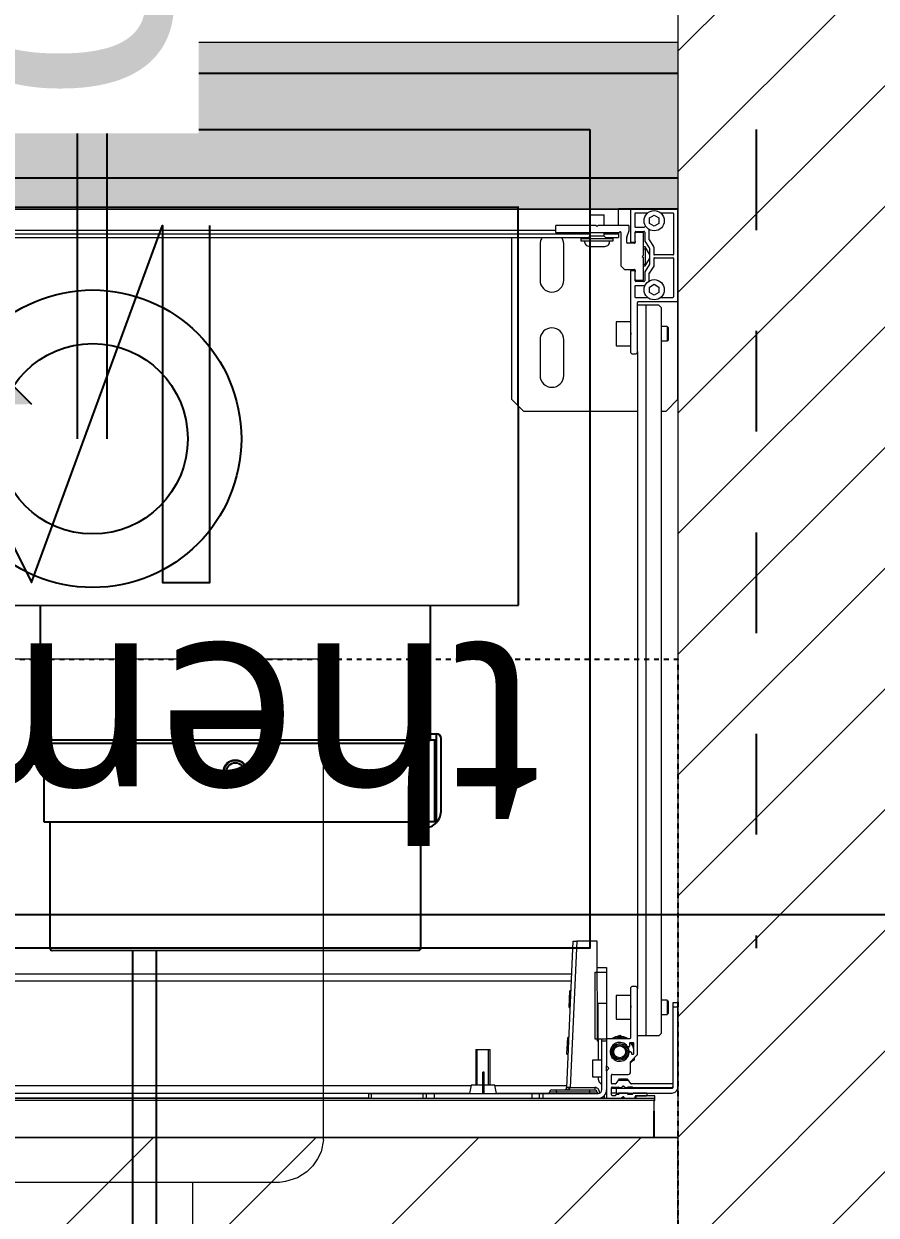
# Model space of a CAD drawing. Header units: centimetres. Extents: x 2191 to 12545, y -680 to 18662.
# Drawn here: x 8384.2 to 8420, y 8625.2 to 8675.3 of the extents above; entities that cross this region are included whole.
import ezdxf

# ---------------------------------------------------------------- set-up
doc = ezdxf.new("R2010")
doc.units = ezdxf.units.CM
for name, pattern in [('prlm_vmc', [0.282222, 0.141111, -0.141111]), ('Style de ligne -1', [0.41664, 0.20828, -0.20836]), ('VW-01', [0.41656, 0.20828, -0.20828])]:
    doc.linetypes.add(name, pattern=pattern)
for name, color, linetype, lineweight in [('B AmÈnagement intÈrieur_Hatch', 7, 'Continuous', 5), ('F REMPLISSAGE-vert clair_Hatch', 7, 'Continuous', 5), ('F REMPLISSAGE-vert foncÈ_Hatch', 7, 'Continuous', 5), ('prlm-ELEC-CFO', 1, 'Continuous', 25), ('prlm-GAZ', 2, 'Continuous', 25)]:
    doc.layers.add(name, color=color, linetype=linetype, lineweight=lineweight)
for name, color, linetype in [('B Aménagement intérieur', 252, 'Continuous'), ('B Faux plafonds', 252, 'Continuous'), ('B Faux plafonds_Hatch', 252, 'Continuous'), ('B GÈnÈral_Hatch', 252, 'Continuous'), ('B Général', 252, 'Continuous'), ('C ANNOTATIONS-prestations', 252, 'Continuous'), ('D SURFACES-shab', 252, 'Continuous'), ('F REMPLISSAGE-vert clair', 252, 'Continuous'), ('F REMPLISSAGE-vert foncé', 252, 'Continuous'), ('prlm-CHAUFF', 4, 'Continuous')]:
    doc.layers.add(name, color=color, linetype=linetype)
doc.styles.add('prlm-chauff', font='trebucbi.ttf', dxfattribs={"height": 18})
doc.styles.add('prlm-elec-cfo', font='comic.ttf', dxfattribs={"height": 12})

# ---------------------------------------------------------------- blocks, each defined once
blk = doc.blocks.new('Gaine 150_70')
at = {"layer": 'B Général', "color": 7, "linetype": 'Continuous', "lineweight": 5}
blk.add_line((18.5, 36.305), (-69, 36.305), dxfattribs=at)
at = {"layer": 'B Général', "color": 7, "linetype": 'Continuous', "lineweight": 5, "flags": 128}
for points in [[(-70, 36.305), (19.5, 36.305), (19.5, -2.715), (-70, -2.715)], [(-70, -2.7), (-70, 36.3), (19.5, 36.3), (19.5, -2.7)]]:
    blk.add_lwpolyline(points, close=True, dxfattribs=at)
at = {"layer": 'C ANNOTATIONS-prestations'}
blk.add_line((-69, 36.305), (-69, 35.205), dxfattribs=at)
at = {"layer": 'C ANNOTATIONS-prestations', "lineweight": 5}
for p, q in [((-69, 35.205), (-69, 34.755)), ((-69.03, 34.755), (-69.03, 34.555)), ((-69, 34.755), (-69.03, 34.755)), ((-69.03, 34.555), (-68.23, 34.555)), ((-69, 34.655), (-69, 34.755)), ((-69, 34.755), (18.5, 34.755)), ((18.5, 34.655), (-69, 34.655)), ((-68.23, 34.555), (-68.67, 34.555)), ((-68.23, 34.555), (-68.23, 34.655)), ((-68.2, 34.625), (-68.2, 34.585)), ((-67.771, 34.655), (-67.721, 34.606)), ((-67.736, 34.62), (-67.664, 34.62)), ((-67.679, 34.606), (-67.629, 34.655)), ((-67, 34.625), (-67, 34.655)), ((-67, 33.517), (-67, 34.625)), ((-66.9, 34.55), (-66.9, 34.655)), ((-64.317, 34.455), (-64.317, 34.655)), ((-64.182, 34.655), (-64.182, 34.455)), ((-63.85, 34.455), (-63.85, 34.655)), ((-59.75, 34.455), (-59.75, 34.655)), ((-59.418, 34.455), (-59.418, 34.655)), ((-59.283, 34.655), (-59.283, 34.455)), ((-57.1, 34.455), (-57.1, 34.655)), ((-57, 34.655), (-57, 34.455)), ((-23.583, 34.635), (-57, 34.635)), ((-70, 34.185), (-70, 30.835)), ((-69.8, 34.185), (-69.8, 30.835)), ((-69.8, 34.105), (-69.8, 34.085)), ((-69.77, 34.055), (-68.041, 34.055)), ((-67.4, 34.435), (-69.75, 34.435)), ((-67.4, 34.235), (-69.75, 34.235)), ((-68.105, 34.205), (-69.7, 34.205)), ((-68.7, 34.525), (-68.7, 34.465)), ((-68.67, 34.435), (-68.135, 34.435)), ((-68.077, 34.185), (-67.903, 34.185)), ((-67.904, 34.485), (-68.076, 34.485)), ((-68.016, 34.042), (-67.929, 33.918)), ((-67.94, 34.485), (-67.901, 34.446)), ((-67.901, 34.446), (-67.868, 34.446)), ((-67.9, 34.235), (-67.9, 34.185)), ((-67.783, 34.205), (-67.875, 34.205)), ((-67.857, 34.185), (-67.857, 34.235)), ((-67.845, 34.435), (-67.56, 34.435)), ((-67.762, 34.196), (-67.721, 34.156)), ((-67.679, 34.156), (-67.638, 34.196)), ((-67.53, 34.205), (-67.617, 34.205)), ((-67.543, 34.185), (-67.543, 34.235)), ((-67.537, 34.446), (-67.499, 34.446)), ((-67.23, 34.185), (-67.502, 34.185)), ((-67.4, 34.485), (-67.501, 34.485)), ((-67.5, 34.185), (-67.5, 34.235)), ((-67.499, 34.446), (-67.46, 34.485)), ((-67.471, 33.918), (-67.384, 34.042)), ((-67.4, 34.505), (-67.4, 34.485)), ((-67.4, 34.435), (-67.2, 34.435)), ((-67.4, 34.235), (-67.4, 34.435)), ((-67.2, 34.235), (-67.4, 34.235)), ((-67.23, 34.535), (-67.37, 34.535)), ((-67.359, 34.055), (-67.23, 34.055)), ((-67.2, 34.505), (-67.2, 34.215)), ((-66.8, 34.305), (-66.8, 32.255)), ((-64.317, 34.455), (-66.65, 34.455)), ((-66.6, 34.405), (-66.6, 34.455)), ((-66.6, 34.405), (-66.3, 34.405)), ((-66.3, 34.305), (-66.5, 34.305)), ((-66.5, 34.205), (-66.5, 34.305)), ((-65.471, 34.205), (-66.5, 34.205)), ((-66.3, 34.455), (-66.3, 34.405)), ((-66.3, 34.405), (-64.9, 34.405)), ((-66.3, 34.405), (-66.3, 34.305)), ((-64.9, 34.305), (-66.3, 34.305)), ((-65.75, 28.055), (-65.471, 34.205)), ((-65.321, 34.198), (-65.6, 28.055)), ((-65.471, 34.205), (-65.47, 34.21)), ((-65.321, 34.198), (-65.471, 34.205)), ((-65.324, 34.135), (-62.306, 34.135)), ((-65.32, 34.21), (-65.321, 34.198)), ((-64.9, 34.405), (-64.9, 34.455)), ((-64.9, 34.405), (-64.6, 34.405)), ((-64.9, 34.405), (-64.9, 34.305)), ((-64.7, 34.305), (-64.9, 34.305)), ((-64.6, 34.455), (-64.6, 34.405)), ((-62.366, 34.435), (-64.6, 34.435)), ((-64.182, 34.455), (-64.317, 34.455)), ((-63.85, 34.455), (-64.182, 34.455)), ((-59.75, 34.455), (-63.85, 34.455)), ((-62.37, 34.455), (-62.3, 34.105)), ((-62.3, 34.105), (-61.85, 34.105)), ((-62.1, 34.105), (-62.1, 32.605)), ((-62.039, 34.105), (-62.039, 32.605)), ((-61.85, 34.455), (-61.85, 33.696)), ((-61.8, 34.455), (-61.8, 33.696)), ((-61.8, 34.105), (-61.3, 34.105)), ((-61.561, 34.105), (-61.561, 32.605)), ((-61.5, 32.605), (-61.5, 34.105)), ((-61.3, 34.105), (-61.23, 34.455)), ((-61.294, 34.135), (-23.75, 34.135)), ((-23.65, 34.435), (-61.234, 34.435)), ((-59.418, 34.455), (-59.75, 34.455)), ((-59.283, 34.455), (-59.418, 34.455)), ((-57.1, 34.455), (-59.283, 34.455)), ((-57, 34.455), (-57.1, 34.455)), ((-68.01, 33.555), (-68.01, 33.127)), ((-67.23, 33.655), (-67.91, 33.655)), ((-67.904, 33.905), (-67.496, 33.905)), ((-67.9, 33.905), (-67.9, 33.875)), ((-67.9, 33.875), (-67.5, 33.875)), ((-67.9, 33.875), (-67.88, 33.855)), ((-67.88, 33.855), (-67.52, 33.855)), ((-67.857, 33.855), (-67.857, 33.905)), ((-67.543, 33.855), (-67.543, 33.905)), ((-67.52, 33.855), (-67.5, 33.875)), ((-67.5, 33.875), (-67.5, 33.905)), ((-67.2, 34.025), (-67.2, 33.685)), ((-66.4, 33.755), (-66.8, 33.755)), ((-66.65, 33.755), (-66.65, 33.852)), ((-66.4, 33.055), (-66.4, 33.755)), ((-61.85, 33.696), (-61.8, 33.696)), ((-61.85, 33.696), (-61.85, 33.56)), ((-61.85, 33.56), (-61.8, 33.56)), ((-61.8, 33.696), (-61.8, 33.56)), ((-68.019, 33.106), (-68.291, 32.834)), ((-68.156, 33.055), (-68.056, 33.113)), ((-68.156, 32.969), (-68.156, 33.055)), ((-67.079, 33.426), (-67.009, 33.496)), ((-67.009, 33.314), (-67.079, 33.384)), ((-67, 33.517), (-67, 33.293)), ((-67, 32.185), (-67, 33.293)), ((-66.8, 33.055), (-66.4, 33.055)), ((-66.65, 32.155), (-66.65, 33.055)), ((-68.3, 32.813), (-68.3, 30.055)), ((-68.15, 32.775), (-68.15, 32.355)), ((-68.07, 32.805), (-68.12, 32.805)), ((-68.04, 32.735), (-68.04, 32.775)), ((-67.979, 32.705), (-68.01, 32.705)), ((-67.2, 32.899), (-67.2, 32.511)), ((-65.334, 32.803), (-65.384, 32.805)), ((-65.334, 32.803), (-65.366, 32.101)), ((-61.5, 32.605), (-62.1, 32.605)), ((-68.104, 32.325), (-68.15, 32.351)), ((-68.12, 32.325), (-67.99, 32.325)), ((-68, 30.867), (-68, 32.125)), ((-67.97, 32.155), (-67.03, 32.155)), ((-67.96, 32.355), (-67.96, 32.465)), ((-67.93, 32.495), (-67.907, 32.495)), ((-67.55, 32.005), (-67.65, 32.063)), ((-67.45, 32.063), (-67.55, 32.005)), ((-67, 32.255), (-66.8, 32.255)), ((-67, 32.155), (-67, 32.185)), ((-67, 30.655), (-67, 32.155)), ((-66.8, 32.155), (-67, 32.155)), ((-66.8, 32.255), (-66.8, 32.155)), ((-66.65, 32.155), (-66.8, 32.155)), ((-66.65, 32.257), (-66.61, 32.255)), ((-66.5, 32.155), (-66.65, 32.155)), ((-66.65, 32.155), (-66.65, 30.655)), ((-66.61, 32.255), (-66.601, 28.055)), ((-66.5, 29.355), (-66.5, 32.155)), ((-65.416, 32.104), (-65.366, 32.101)), ((-69.2, 32.035), (-69.3, 31.935)), ((-69.3, 1.435), (-69.3, 31.935)), ((-69.2, 32.035), (-68.65, 32.035)), ((-68.65, 32.035), (-68.3, 32.035)), ((-68.65, 1.335), (-68.65, 32.035)), ((-69.55, 31.135), (-69.6, 31.085)), ((-69.6, 31.085), (-69.6, 30.585)), ((-69.55, 30.535), (-69.55, 31.135)), ((-69.3, 31.135), (-69.55, 31.135)), ((-67.4, 31.335), (-68, 31.335)), ((-67.4, 30.335), (-67.4, 31.335)), ((-70, 30.635), (-70, 30.835)), ((-70, 30.835), (-69.8, 30.835)), ((-69.8, 30.635), (-70, 30.635)), ((-69.8, 30.835), (-69.8, 30.635)), ((-69.6, 30.585), (-69.55, 30.535)), ((-69.55, 30.535), (-69.3, 30.535)), ((-68.029, 30.826), (-68.009, 30.846)), ((-68.009, 30.764), (-68.029, 30.784)), ((-68, 30.743), (-68, 30.867)), ((-68, 30.055), (-68, 30.743)), ((-67, 29.355), (-67, 30.655)), ((-66.65, 30.655), (-67, 30.655)), ((-65.423, 30.841), (-65.473, 30.843)), ((-65.423, 30.841), (-65.455, 30.139)), ((-68.3, 3.285), (-68.3, 30.055)), ((-68, 30.335), (-67.4, 30.335)), ((-65.505, 30.142), (-65.455, 30.139)), ((-68.2, 29.955), (-68.1, 29.955)), ((-65.524, 29.735), (-23.925, 29.735)), ((-67, 29.155), (-67, 29.355)), ((-66.5, 29.355), (-67, 29.355)), ((-66.603, 29.155), (-67, 29.155)), ((-65.537, 29.435), (-23.925, 29.435)), ((-66.601, 28.055), (-65.75, 28.055)), ((-65.6, 28.055), (-65.75, 28.055)), ((-69.5, 5.785), (-70, 5.285)), ((-69.3, 5.785), (-69.5, 5.785)), ((-63.5, 5.785), (-68.3, 5.785)), ((-63, 5.285), (-63.5, 5.785)), ((-70, 5.285), (-70, 1.155)), ((-63, -1.515), (-63, 5.285)), ((-65.2, 4.285), (-65.2, 2.785)), ((-64.2, 2.785), (-64.2, 4.285)), ((-68.3, 3.285), (-68.3, 1.215)), ((-68.1, 3.385), (-68.2, 3.385)), ((-68, 2.585), (-68, 3.285)), ((-67.4, 3.035), (-68, 3.035)), ((-67.4, 2.035), (-67.4, 3.035)), ((-69.55, 2.835), (-69.6, 2.785)), ((-69.6, 2.785), (-69.6, 2.285)), ((-69.55, 2.235), (-69.55, 2.835)), ((-69.3, 2.835), (-69.55, 2.835)), ((-68.029, 2.556), (-68, 2.585)), ((-68, 2.485), (-68.029, 2.514)), ((-68, 2.485), (-68, 2.585)), ((-69.6, 2.285), (-69.55, 2.235)), ((-69.55, 2.235), (-69.3, 2.235)), ((-68, -0.085), (-68, 2.485)), ((-68, 2.035), (-67.4, 2.035)), ((-70, 1.155), (-70, -2.685)), ((-68.33, 1.185), (-69.97, 1.185)), ((-69.283, 1.005), (-69.79, 1.005)), ((-69.3, 1.435), (-69.2, 1.335)), ((-69.2, 1.335), (-68.65, 1.335)), ((-68.21, 1.005), (-68.717, 1.005)), ((-68.65, 1.335), (-68.3, 1.335)), ((-69.82, 0.975), (-69.82, -0.625)), ((-69.2, 0.8), (-69, 0.916)), ((-69.2, 0.57), (-69.2, 0.8)), ((-69, 0.454), (-69.2, 0.57)), ((-69, 0.916), (-68.8, 0.8)), ((-68.8, 0.57), (-69, 0.454)), ((-68.8, 0.8), (-68.8, 0.57)), ((-68.53, 0.515), (-68.21, 0.515)), ((-68.18, 0.545), (-68.18, 0.975)), ((-68.78, -0.001), (-68.78, 0.321)), ((-68.6, -0.065), (-68.6, 0.305)), ((-68.57, 0.335), (-68.23, 0.335)), ((-68.55, 0.255), (-68.55, -0.665)), ((-68.23, 0.285), (-68.52, 0.285)), ((-68.2, 0.305), (-68.2, -0.085)), ((-65.2, 0.285), (-65.2, -1.215)), ((-64.2, -1.215), (-64.2, 0.285)), ((-68.98, -0.311), (-68.785, -0.018)), ((-68.98, -0.625), (-68.98, -0.311)), ((-68.627, -0.315), (-68.8, -0.615)), ((-68.8, -1.056), (-68.8, -0.374)), ((-68.795, -0.357), (-68.6, -0.065)), ((-68.55, -0.392), (-68.671, -0.392)), ((-68.627, -1.115), (-68.627, -0.315)), ((-68.55, -0.315), (-68.627, -0.315)), ((-68.2, -0.135), (-68.2, -0.085)), ((-68.17, -0.115), (-68.03, -0.115)), ((-67.75, -0.165), (-68.17, -0.165)), ((-67.6, -0.315), (-67.75, -0.165)), ((-67.6, -1.715), (-67.6, -0.315)), ((-69.82, -0.805), (-69.82, -2.505)), ((-69.01, -0.655), (-69.79, -0.655)), ((-69.79, -0.775), (-69.01, -0.775)), ((-68.98, -1.11), (-68.98, -0.805)), ((-68.8, -0.815), (-68.627, -1.115)), ((-68.5, -0.715), (-68.55, -0.665)), ((-68.55, -0.765), (-68.5, -0.715)), ((-68.55, -0.765), (-68.55, -1.685)), ((-68.785, -1.412), (-68.975, -1.127)), ((-68.605, -1.357), (-68.795, -1.073)), ((-68.78, -1.851), (-68.78, -1.429)), ((-68.55, -1.038), (-68.671, -1.038)), ((-68.627, -1.115), (-68.55, -1.115)), ((-68.6, -1.735), (-68.6, -1.374)), ((-68.2, -1.345), (-68.2, -1.295)), ((-68.2, -1.345), (-68.2, -1.735)), ((-68.17, -1.265), (-67.88, -1.265)), ((-68.03, -1.315), (-68.17, -1.315)), ((-68, -2.685), (-68, -1.345)), ((-67.85, -1.295), (-67.85, -1.51)), ((-65.92, -1.365), (-67.28, -1.365)), ((-67.28, -1.365), (-67.28, -1.465)), ((-67.28, -1.465), (-67.28, -1.515)), ((-65.92, -1.465), (-67.28, -1.465)), ((-67, -1.465), (-66.9, -1.565)), ((-66.275, -1.135), (-66.925, -1.135)), ((-66.3, -1.565), (-66.2, -1.465)), ((-65.92, -1.465), (-65.92, -1.365)), ((-65.92, -1.515), (-65.92, -1.465)), ((-69.2, -2.1), (-69, -1.984)), ((-69, -1.984), (-68.8, -2.1)), ((-68.23, -1.765), (-68.57, -1.765)), ((-68.21, -1.945), (-68.556, -1.945)), ((-68.52, -1.715), (-68.23, -1.715)), ((-68.18, -2.505), (-68.18, -1.975)), ((-67.95, -1.82), (-67.95, -1.985)), ((-67.852, -1.52), (-67.948, -1.81)), ((-64.88, -1.715), (-67.54, -1.715)), ((-66.95, -1.515), (-67.5, -1.515)), ((-67.5, -1.665), (-67.5, -1.515)), ((-66.9, -1.665), (-67.5, -1.665)), ((-67.5, -1.665), (-67.5, -1.715)), ((-66.9, -1.565), (-66.3, -1.565)), ((-66.9, -1.565), (-66.9, -1.715)), ((-66.65, -2.015), (-66.6, -1.965)), ((-66.6, -1.965), (-66.55, -2.015)), ((-66.3, -1.715), (-66.3, -1.565)), ((15.8, -1.665), (-66.3, -1.665)), ((15.75, -1.515), (-66.25, -1.515)), ((-64.85, -1.985), (-64.85, -1.745)), ((14.35, -1.815), (-64.85, -1.815)), ((-69.2, -2.33), (-69.2, -2.1)), ((-69, -2.446), (-69.2, -2.33)), ((-68.8, -2.33), (-69, -2.446)), ((-68.8, -2.1), (-68.8, -2.33)), ((-67.92, -2.015), (-66.65, -2.015)), ((-67.5, -2.015), (-67.5, -2.715)), ((-66.9, -2.015), (-66.9, -2.465)), ((-66.3, -2.465), (-66.9, -2.465)), ((-66.55, -2.015), (-64.88, -2.015)), ((-66.3, -2.465), (-66.3, -2.015)), ((-70, -2.685), (-70, -2.715)), ((-70, -2.715), (-69.97, -2.715)), ((-69.97, -2.715), (-68.03, -2.715)), ((-69.79, -2.535), (-69.283, -2.535)), ((-68.717, -2.535), (-68.21, -2.535)), ((-68.03, -2.715), (-67.5, -2.715)), ((17, -2.715), (-67.5, -2.715))]:
    blk.add_line(p, q, dxfattribs=at)
at = {"layer": 'C ANNOTATIONS-prestations', "lineweight": 5, "flags": 128}
for points in [[(-68.67, 34.555, 0.198912), (-68.691, 34.546, 0.198912), (-68.7, 34.525)], [(-68.23, 34.555, 0.198912), (-68.209, 34.564, 0.198912), (-68.2, 34.585)], [(-68.17, 34.655, 0.198912), (-68.191, 34.646, 0.198912), (-68.2, 34.625)], [(-67.721, 34.606, 0.198912), (-67.7, 34.597, 0.198912), (-67.679, 34.606)], [(-67, 34.625, 0.198912), (-67.009, 34.646, 0.198912), (-67.03, 34.655)], [(-66.65, 34.655, 0.198912), (-66.897, 34.552, 0.198912), (-67, 34.305)], [(-69.75, 34.435, 0.198912), (-69.927, 34.362, 0.198912), (-70, 34.185)], [(-69.75, 34.235, 0.198912), (-69.785, 34.22, 0.198912), (-69.8, 34.185)], [(-69.7, 34.205, 0.198912), (-69.771, 34.176, 0.198912), (-69.8, 34.105)], [(-69.8, 34.085, 0.198912), (-69.791, 34.064, 0.198912), (-69.77, 34.055)], [(-68.7, 34.465, 0.198912), (-68.691, 34.444, 0.198912), (-68.67, 34.435)], [(-68.135, 34.435, 0.17724), (-68.116, 34.442, 0.17724), (-68.105, 34.46)], [(-68.076, 34.485, 0.17724), (-68.095, 34.478, 0.17724), (-68.105, 34.46)], [(-68.105, 34.205, 0.155096), (-68.094, 34.191, 0.155096), (-68.077, 34.185)], [(-68.016, 34.042, 0.120588), (-68.027, 34.052, 0.120588), (-68.041, 34.055)], [(-67.875, 34.46, 0.17724), (-67.885, 34.478, 0.17724), (-67.904, 34.485)], [(-67.903, 34.185, 0.155096), (-67.886, 34.191, 0.155096), (-67.875, 34.205)], [(-67.9, 34.435, 0.013224), (-67.9, 34.44, 0.013224), (-67.901, 34.446)], [(-67.875, 34.46, 0.17724), (-67.864, 34.442, 0.17724), (-67.845, 34.435)], [(-67.762, 34.196, 0.098491), (-67.772, 34.203, 0.098491), (-67.783, 34.205)], [(-67.721, 34.156, 0.198912), (-67.7, 34.147, 0.198912), (-67.679, 34.156)], [(-67.617, 34.205, 0.098491), (-67.628, 34.203, 0.098491), (-67.638, 34.196)], [(-67.56, 34.435, 0.17724), (-67.541, 34.442, 0.17724), (-67.53, 34.46)], [(-67.501, 34.485, 0.17724), (-67.52, 34.478, 0.17724), (-67.53, 34.46)], [(-67.53, 34.205, 0.155096), (-67.519, 34.191, 0.155096), (-67.502, 34.185)], [(-67.499, 34.446, 0.013224), (-67.5, 34.44, 0.013224), (-67.5, 34.435)], [(-67.37, 34.535, 0.198912), (-67.391, 34.526, 0.198912), (-67.4, 34.505)], [(-67.359, 34.055, 0.120588), (-67.373, 34.052, 0.120588), (-67.384, 34.042)], [(-67.2, 34.505, 0.198912), (-67.209, 34.526, 0.198912), (-67.23, 34.535)], [(-67.23, 34.185, 0.198912), (-67.209, 34.194, 0.198912), (-67.2, 34.215)], [(-67.2, 34.025, 0.198912), (-67.209, 34.046, 0.198912), (-67.23, 34.055)], [(-66.65, 34.455, 0.198912), (-66.756, 34.411, 0.198912), (-66.8, 34.305)], [(-66.8, 34.087, 0.028434), (-66.763, 34.044, 0.028434), (-66.722, 34.005)], [(-66.695, 34.448, 0.227222), (-66.656, 34.28, 0.227222), (-66.5, 34.205)], [(-66.6, 34.405, 0.198912), (-66.571, 34.334, 0.198912), (-66.5, 34.305)], [(-65.22, 34.305, 0.193016), (-65.289, 34.277, 0.193016), (-65.32, 34.21)], [(-64.7, 34.305, 0.198912), (-64.629, 34.334, 0.198912), (-64.6, 34.405)], [(-67.91, 33.655, 0.198912), (-67.981, 33.626, 0.198912), (-68.01, 33.555)], [(-67.929, 33.918, 0.120588), (-67.918, 33.908, 0.120588), (-67.904, 33.905)], [(-67.496, 33.905, 0.120588), (-67.482, 33.908, 0.120588), (-67.471, 33.918)], [(-67.23, 33.655, 0.198912), (-67.209, 33.664, 0.198912), (-67.2, 33.685)], [(-66.65, 33.852, 0.109774), (-66.669, 33.936, 0.109774), (-66.722, 34.005)], [(-68.01, 33.164, 0.041018), (-68.079, 33.083, 0.041018), (-68.133, 32.992)], [(-68.019, 33.106, 0.098491), (-68.012, 33.116, 0.098491), (-68.01, 33.127)], [(-67.882, 32.482, 0.366532), (-67.384, 32.341, 0.366532), (-67.164, 32.808, 0.366532), (-67.588, 33.103, 0.366532), (-67.949, 32.733)], [(-67.079, 33.426, 0.198912), (-67.088, 33.405, 0.198912), (-67.079, 33.384)], [(-67.009, 33.496, 0.098491), (-67.002, 33.506, 0.098491), (-67, 33.517)], [(-67, 33.293, 0.098491), (-67.002, 33.304, 0.098491), (-67.009, 33.314)], [(-68.291, 32.834, 0.098491), (-68.298, 32.824, 0.098491), (-68.3, 32.813)], [(-68.12, 32.805, 0.198912), (-68.141, 32.796, 0.198912), (-68.15, 32.775)], [(-68.143, 32.794, 0.018566), (-68.148, 32.75, 0.018566), (-68.15, 32.705)], [(-68.15, 32.705, 0.085942), (-68.115, 32.503, 0.085942), (-68.014, 32.325)], [(-68.04, 32.775, 0.198912), (-68.049, 32.796, 0.198912), (-68.07, 32.805)], [(-68.04, 32.735, 0.198912), (-68.031, 32.714, 0.198912), (-68.01, 32.705)], [(-67.979, 32.705, 0.189855), (-67.958, 32.713, 0.189855), (-67.949, 32.733)], [(-67.949, 32.733, 0.008728), (-67.95, 32.719, 0.008728), (-67.95, 32.705)], [(-67.95, 32.705, 0.074153), (-67.933, 32.588, 0.074153), (-67.882, 32.482)], [(-68.15, 32.455, 0.02871), (-68.117, 32.388, 0.02871), (-68.077, 32.325)], [(-68.15, 32.355, 0.198912), (-68.141, 32.334, 0.198912), (-68.12, 32.325)], [(-67.97, 32.155, 0.198912), (-67.991, 32.146, 0.198912), (-68, 32.125)], [(-67.99, 32.325, 0.198912), (-67.969, 32.334, 0.198912), (-67.96, 32.355)], [(-67.93, 32.495, 0.198912), (-67.951, 32.486, 0.198912), (-67.96, 32.465)], [(-67.882, 32.482, 0.122946), (-67.893, 32.491, 0.122946), (-67.907, 32.495)], [(-67.896, 32.155, 0.14145), (-67.55, 32.055, 0.14145), (-67.204, 32.155)], [(-67.79, 32.155, 0.103148), (-67.55, 32.105, 0.103148), (-67.31, 32.155)], [(-67.03, 32.155, 0.198912), (-67.009, 32.164, 0.198912), (-67, 32.185)], [(-68.029, 30.826, 0.198912), (-68.038, 30.805, 0.198912), (-68.029, 30.784)], [(-68.009, 30.846, 0.098491), (-68.002, 30.856, 0.098491), (-68, 30.867)], [(-68, 30.743, 0.098491), (-68.002, 30.754, 0.098491), (-68.009, 30.764)], [(-68.3, 30.055, 0.198912), (-68.271, 29.984, 0.198912), (-68.2, 29.955)], [(-68.1, 29.955, 0.198912), (-68.029, 29.984, 0.198912), (-68, 30.055)], [(-64.2, 4.285, 0.414214), (-64.7, 4.785, 0.414214), (-65.2, 4.285)], [(-68.2, 3.385, 0.198912), (-68.271, 3.356, 0.198912), (-68.3, 3.285)], [(-68, 3.285, 0.198912), (-68.029, 3.356, 0.198912), (-68.1, 3.385)], [(-68.029, 2.556, 0.198912), (-68.038, 2.535, 0.198912), (-68.029, 2.514)], [(-65.2, 2.785, 0.414214), (-64.7, 2.285, 0.414214), (-64.2, 2.785)], [(-69.97, 1.185, 0.198912), (-69.991, 1.176, 0.198912), (-70, 1.155)], [(-69.79, 1.005, 0.198912), (-69.811, 0.996, 0.198912), (-69.82, 0.975)], [(-69.28, 1.005, 0.01196), (-69.281, 1.005, 0.01196), (-69.283, 1.005)], [(-68.717, 1.005, 0.01196), (-68.719, 1.005, 0.01196), (-68.72, 1.005)], [(-68.33, 1.185, 0.198912), (-68.309, 1.194, 0.198912), (-68.3, 1.215)], [(-68.18, 0.975, 0.198912), (-68.189, 0.996, 0.198912), (-68.21, 1.005)], [(-68.599, 0.543, 0.095961), (-68.568, 0.522, 0.095961), (-68.53, 0.515)], [(-68.21, 0.515, 0.198912), (-68.189, 0.524, 0.198912), (-68.18, 0.545)], [(-64.2, 0.285, 0.414214), (-64.7, 0.785, 0.414214), (-65.2, 0.285)], [(-68.57, 0.335, 0.198912), (-68.591, 0.326, 0.198912), (-68.6, 0.305)], [(-68.52, 0.285, 0.198912), (-68.541, 0.276, 0.198912), (-68.55, 0.255)], [(-68.2, 0.305, 0.198912), (-68.209, 0.326, 0.198912), (-68.23, 0.335)], [(-68.2, 0.255, 0.198912), (-68.209, 0.276, 0.198912), (-68.23, 0.285)], [(-68.795, -0.357, 0.073633), (-68.799, -0.365, 0.073633), (-68.8, -0.374)], [(-68.785, -0.018, 0.073633), (-68.781, -0.01, 0.073633), (-68.78, -0.001)], [(-68.2, -0.085, 0.198912), (-68.191, -0.106, 0.198912), (-68.17, -0.115)], [(-68.2, -0.135, 0.198912), (-68.191, -0.156, 0.198912), (-68.17, -0.165)], [(-68.03, -0.115, 0.198912), (-68.009, -0.106, 0.198912), (-68, -0.085)], [(-69.82, -0.625, 0.198912), (-69.811, -0.646, 0.198912), (-69.79, -0.655)], [(-69.79, -0.775, 0.198912), (-69.811, -0.784, 0.198912), (-69.82, -0.805)], [(-69.01, -0.655, 0.198912), (-68.989, -0.646, 0.198912), (-68.98, -0.625)], [(-68.98, -0.805, 0.198912), (-68.989, -0.784, 0.198912), (-69.01, -0.775)], [(-68.98, -1.11, 0.073633), (-68.979, -1.119, 0.073633), (-68.975, -1.127)], [(-68.8, -1.056, 0.073633), (-68.799, -1.065, 0.073633), (-68.795, -1.073)], [(-68.78, -1.429, 0.073633), (-68.781, -1.42, 0.073633), (-68.785, -1.412)], [(-68.6, -1.374, 0.073633), (-68.601, -1.365, 0.073633), (-68.605, -1.357)], [(-68.17, -1.265, 0.198912), (-68.191, -1.274, 0.198912), (-68.2, -1.295)], [(-68.17, -1.315, 0.198912), (-68.191, -1.324, 0.198912), (-68.2, -1.345)], [(-68, -1.345, 0.198912), (-68.009, -1.324, 0.198912), (-68.03, -1.315)], [(-67.85, -1.295, 0.198912), (-67.859, -1.274, 0.198912), (-67.88, -1.265)], [(-66.925, -1.135, 0.218554), (-67.077, -1.205, 0.218554), (-67.123, -1.365)], [(-67.123, -1.36, 0.003145), (-67.124, -1.362, 0.003145), (-67.124, -1.365)], [(-66.077, -1.365, 0.218554), (-66.123, -1.205, 0.218554), (-66.275, -1.135)], [(-66.076, -1.365, 0.003145), (-66.076, -1.362, 0.003145), (-66.077, -1.36)], [(-65.2, -1.215, 0.080612), (-65.174, -1.373, 0.080612), (-65.1, -1.515)], [(-64.3, -1.515, 0.080612), (-64.226, -1.373, 0.080612), (-64.2, -1.215)], [(-68.556, -1.945, 0.123554), (-68.604, -1.957, 0.123554), (-68.64, -1.99)], [(-68.6, -1.735, 0.198912), (-68.591, -1.756, 0.198912), (-68.57, -1.765)], [(-68.55, -1.685, 0.198912), (-68.541, -1.706, 0.198912), (-68.52, -1.715)], [(-68.23, -1.715, 0.198912), (-68.209, -1.706, 0.198912), (-68.2, -1.685)], [(-68.23, -1.765, 0.198912), (-68.209, -1.756, 0.198912), (-68.2, -1.735)], [(-68.18, -1.975, 0.198912), (-68.189, -1.954, 0.198912), (-68.21, -1.945)], [(-67.948, -1.81, 0.040241), (-67.95, -1.815, 0.040241), (-67.95, -1.82)], [(-67.95, -1.985, 0.198912), (-67.941, -2.006, 0.198912), (-67.92, -2.015)], [(-67.852, -1.52, 0.040241), (-67.85, -1.515, 0.040241), (-67.85, -1.51)], [(-67.6, -1.715, 0.414214), (-67.57, -1.745, 0.414214), (-67.54, -1.715)], [(-64.85, -1.745, 0.198912), (-64.859, -1.724, 0.198912), (-64.88, -1.715)], [(-64.88, -2.015, 0.198912), (-64.859, -2.006, 0.198912), (-64.85, -1.985)], [(-70, -2.685, 0.198912), (-69.991, -2.706, 0.198912), (-69.97, -2.715)], [(-69.82, -2.505, 0.198912), (-69.811, -2.526, 0.198912), (-69.79, -2.535)], [(-69.283, -2.535, 0.01196), (-69.281, -2.535, 0.01196), (-69.28, -2.535)], [(-68.72, -2.535, 0.01196), (-68.719, -2.535, 0.01196), (-68.717, -2.535)], [(-68.21, -2.535, 0.198912), (-68.189, -2.526, 0.198912), (-68.18, -2.505)], [(-68.03, -2.715, 0.198912), (-68.009, -2.706, 0.198912), (-68, -2.685)]]:
    blk.add_lwpolyline(points, format="xyb", dxfattribs=at)
at = {"layer": 'C ANNOTATIONS-prestations', "lineweight": 5}
for centre, radius in [((-67.55, 32.705), 0.35), ((-67.55, 32.705), 0.3), ((-67.55, 32.705), 0.25), ((-69, 0.685), 0.425), ((-69, -2.215), 0.425)]:
    blk.add_circle(centre, radius, dxfattribs=at)
for points, knots in [([(-65.22, 34.305), (-65.254, 34.305), (-65.318, 34.298), (-65.367, 34.286), (-65.396, 34.276), (-65.421, 34.265), (-65.441, 34.252), (-65.453, 34.242), (-65.462, 34.232), (-65.469, 34.218), (-65.47, 34.211), (-65.47, 34.21), (-65.47, 34.21)], [0, 0, 0, 1, 2, 3, 4, 5, 6, 7, 8, 9, 9, 10, 10, 10]), ([(-65.47, 34.21), (-65.431, 34.208), (-65.38, 34.207), (-65.352, 34.207), (-65.333, 34.207), (-65.324, 34.208), (-65.322, 34.209), (-65.321, 34.209), (-65.32, 34.209), (-65.32, 34.209), (-65.32, 34.21)], [0, 0, 0, 1, 2, 3, 4, 5, 6, 7, 7, 8, 8, 8])]:
    blk.add_open_spline(points, degree=2, knots=knots, dxfattribs=at)
blk = doc.blocks.new('xi.thema+')
at = {"layer": 'prlm-CHAUFF', "color": 7, "linetype": 'prlm_vmc', "ltscale": 30}
for points in [[(-27.9, 0), (-27.9, 34.4)], [(27.9, 0), (27.9, 34.4)]]:
    blk.add_lwpolyline(points, dxfattribs=at)
at = {"layer": 'prlm-CHAUFF', "color": 0}
blk.add_lwpolyline([(-20.9, 0), (-20.9, 34.4), (20.9, 34.4), (20.9, 0)], close=True, dxfattribs=at)
for radius in [6.25, 4]:
    blk.add_circle((0, 13), radius, dxfattribs=at)
at = {"layer": 'prlm-CHAUFF', "color": 0, "insert": (0, 25.539), "char_height": 8, "width": 7.19706, "attachment_point": 5, "style": 'prlm-chauff'}
blk.add_mtext('thema+', dxfattribs=at)
blk = doc.blocks.new('xi.uta-yzen-d')
at = {"layer": 'prlm-CHAUFF', "ltscale": 50}
for p, q in [((-20.9, 35.12), (-36.3, 35.12)), ((-36.4, 35.02), (-20.8, 35.02)), ((-36.4, 35.02), (-36.4, 29.72)), ((-20.8, 29.72), (-20.8, 35.02)), ((-37.056, 29.72), (-36.65, 29.72)), ((-37.056, 29.72), (-37.056, 26.02)), ((-37, 29.72), (-37, 26.27)), ((-36.98, 29.72), (-36.98, 26.27)), ((-20.55, 29.72), (-36.65, 29.72)), ((-36.65, 29.72), (-36.65, 26.42)), ((-36.55, 29.97), (-36.4, 29.97)), ((-20.55, 26.42), (-20.55, 29.72)), ((-37.25, 29.216), (-37.25, 26.22)), ((-37, 28.42), (-36.98, 28.42)), ((-36.98, 28.07), (-37, 28.07)), ((-37, 27.693), (-36.98, 27.693)), ((-36.98, 27.343), (-37, 27.343)), ((-37, 27.293), (-36.98, 27.293)), ((-36.98, 27.193), (-37, 27.193)), ((-36.98, 26.27), (-37, 26.27)), ((-36.8, 26.27), (-36.98, 26.27)), ((-36.65, 26.42), (-36.8, 26.27)), ((-20.4, 26.27), (-36.8, 26.27)), ((-36.8, 26.27), (-36.8, 20.62)), ((-20.55, 26.42), (-36.65, 26.42)), ((-20.4, 26.27), (-20.55, 26.42)), ((-20.4, 20.62), (-20.4, 26.27)), ((-36.8, 26.02), (-37.05, 26.02))]:
    blk.add_line(p, q, dxfattribs=at)
blk.add_lwpolyline([(-40.5, 20.62), (-40.5, 3.9), (40.5, 3.9), (40.5, 20.62)], close=True, dxfattribs=at)
for radius in [0.5, 0.48, 0.38]:
    blk.add_circle((-28.6, 27.62), radius, dxfattribs=at)
for centre, radius, start, end in [((-36.3, 35.02), 0.1, 90, 180), ((-20.9, 35.02), 0.1, 0, 90), ((-36.475, 29.24), 0.776, 138.5248, 181.7675), ((-36.55, 29.27), 0.7, 90, 136.2731), ((-37.05, 26.22), 0.2, 180, 268.3239), ((-37.05, 26.22), 0.2, 268.3239, 270)]:
    blk.add_arc(centre, radius, start, end, dxfattribs=at)
for centre, major_axis, ratio, start_param, end_param in [((-36.55, 28.959), (-0.45, 0), 0.974723, 5.983927, 6.283185), ((-36.55, 28.603), (-0.45, 0), 0.974723, 5.983927, 6.283185), ((-35.75, 28.603), (-1.25, 0), 0.146694, 0, 0.179125)]:
    blk.add_ellipse(centre, major_axis=major_axis, ratio=ratio, start_param=start_param, end_param=end_param, dxfattribs=at)
blk.add_open_spline([(-36.982, 29.391), (-36.986, 29.379), (-36.989, 29.366), (-36.997, 29.324), (-37, 29.294), (-37, 29.265)], degree=3, knots=[0.8185803, 0.8185803, 0.8185803, 0.8185803, 0.875, 0.875, 1, 1, 1, 1], dxfattribs=at)
blk = doc.blocks.new('xi.CH')
at = {"layer": 'prlm-ELEC-CFO', "lineweight": 5}
blk.add_hatch(color=0, dxfattribs=at).paths.add_polyline_path([(-3, 6), (-0.103, 3.699), (0, 0), (7.5, 7.5)])
at = {"layer": 'prlm-ELEC-CFO', "color": 0}
for points in [[(-3, 6), (7.5, 7.5), (0, 0)], [(0.955, 4.227), (-7.5, 0), (7.5, -5.5), (-7.5, -5.5), (-7.5, -7.5), (7.5, -7.5)]]:
    blk.add_lwpolyline(points, dxfattribs=at)
blk = doc.blocks.new('200_wc-2')
at = {"layer": 'B Général', "color": 7, "linetype": 'Continuous', "lineweight": 5}
for p, q in [((-25, -20.1), (-25, 0)), ((-24.9, 0.1), (24.9, 0.1)), ((-19.5, -44.2), (-19.5, -21.9))]:
    blk.add_line(p, q, dxfattribs=at)
at = {"layer": 'B Général', "color": 7, "linetype": 'Continuous', "lineweight": 5, "flags": 128}
blk.add_lwpolyline([(-25, -20.1), (-24.9, -20.6), (-24.75, -20.9), (-24.55, -21.2), (-24.3, -21.45), (-23.9, -21.7), (-23.4, -21.85), (-23.15, -21.9), (23.25, -21.9), (23.55, -21.85), (23.9, -21.7), (24.2, -21.5), (24.45, -21.3), (24.65, -21.05), (24.8, -20.75), (24.9, -20.5), (24.95, -20.3), (25, -20.1)], dxfattribs=at)
at = {"layer": 'B Général', "color": 7, "linetype": 'Continuous', "lineweight": 5}
blk.add_arc((-24.9, 0), 0.1, 90, 180, dxfattribs=at)
blk = doc.blocks.new('Groupe-126-1')
at = {"layer": 'B Général', "color": 154, "linetype": 'Style de ligne -1', "true_color": 0x0053a6, "flags": 128}
blk.add_lwpolyline([(-35.4, 7.6), (35.6, 7.6), (35.6, -32.4), (-35.4, -32.4)], close=True, dxfattribs=at)
at = {"layer": 'B Général', "xscale": -1, "rotation": 270}
blk.add_blockref('200_wc-2', (35.5, 7.5), dxfattribs=at)

msp = doc.modelspace()

# ---------------------------------------------------------------- hatches: boundary and pattern name
at = {"layer": 'B Faux plafonds_Hatch', "linetype": 'Continuous', "lineweight": 5, "true_color": 0xaaaaaa}
h = msp.add_hatch(dxfattribs=at)
h.set_pattern_fill('F_P__SOFFITE', color=253, style=0, pattern_type=2)
h.set_pattern_definition([(45, (-631.1073, 4809.249), (-3.5277778, 3.3072917), [])])
h.paths.add_polyline_path([(8411.689, 8363.917), (8411.689, 8628.51), (8261.688, 8628.51), (8261.688, 8699.81), (8191.689, 8699.81), (8191.689, 8363.917)])
at = {"layer": 'B GÈnÈral_Hatch', "linetype": 'Continuous', "lineweight": 5}
h = msp.add_hatch(dxfattribs=at)
h.set_pattern_fill('50_BETON', style=0, pattern_type=2)
h.set_pattern_definition([(45, (-631.1073, 4809.0284), (2.4253472, -2.6458333), [])])
h.paths.add_polyline_path([(8429.689, 8956.832), (8411.689, 8956.832), (8411.689, 8468.117), (8429.689, 8468.117)])

# ---------------------------------------------------------------- linework, layer by layer
at = {"layer": 'B AmÈnagement intÈrieur_Hatch', "color": 9, "linetype": 'Continuous', "true_color": 0xc0dcc0}
msp.add_solid([(8322.189, 8667.525), (8315.189, 8674.525), (8411.689, 8667.525), (8411.689, 8674.525)], dxfattribs=at)
at = {"layer": 'B Aménagement intérieur', "color": 98, "linetype": 'Continuous', "lineweight": 13, "true_color": 0x004400}
for p, q in [((8315.189, 8674.525), (8411.689, 8674.525)), ((8322.189, 8667.525), (8411.689, 8667.525))]:
    msp.add_line(p, q, dxfattribs=at)
at = {"layer": 'B Faux plafonds', "color": 7, "linetype": 'VW-01', "lineweight": 5, "flags": 128}
msp.add_lwpolyline([(8411.689, 8363.917), (8411.689, 8628.51), (8261.688, 8628.51), (8261.688, 8699.81), (8191.689, 8699.81), (8191.689, 8363.917)], close=True, dxfattribs=at)
at = {"layer": 'B Général', "color": 7, "linetype": 'Continuous', "lineweight": 18}
msp.add_line((8411.689, 8873.508), (8411.689, 8468.117), dxfattribs=at)
at = {"layer": 'B Général', "color": 7, "linetype": 'Continuous', "lineweight": 5}
msp.add_line((8411.689, 8873.508), (8411.689, 8468.117), dxfattribs=at)
at = {"layer": 'D SURFACES-shab', "color": 1, "lineweight": 18, "true_color": 0xff0000, "flags": 128}
msp.add_lwpolyline([(8266.688, 8628.51), (8411.689, 8628.51), (8411.689, 8498.51), (8266.688, 8498.51)], close=True, dxfattribs=at)
at = {"layer": 'F REMPLISSAGE-vert clair'}
for p, q in [((8316.489, 8673.225), (8411.689, 8673.225)), ((8320.889, 8668.825), (8411.689, 8668.825))]:
    msp.add_line(p, q, dxfattribs=at)
at = {"layer": 'F REMPLISSAGE-vert clair_Hatch', "color": 9, "linetype": 'Continuous', "true_color": 0xc0dcc0}
msp.add_solid([(8316.489, 8673.225), (8320.889, 8668.825), (8411.689, 8673.225), (8411.689, 8668.825)], dxfattribs=at)
at = {"layer": 'F REMPLISSAGE-vert foncÈ_Hatch', "color": 54, "linetype": 'Continuous', "true_color": 0x99aa00}
for points in [[(8315.189, 8674.525), (8316.489, 8673.225), (8411.689, 8674.525), (8411.689, 8673.225)], [(8320.889, 8668.825), (8322.189, 8667.525), (8411.689, 8668.825), (8411.689, 8667.525)]]:
    msp.add_solid(points, dxfattribs=at)
at = {"layer": 'F REMPLISSAGE-vert foncé', "color": 98, "linetype": 'Continuous', "lineweight": 13, "true_color": 0x004400}
for p, q in [((8315.189, 8674.525), (8411.689, 8674.525)), ((8322.189, 8667.525), (8411.689, 8667.525))]:
    msp.add_line(p, q, dxfattribs=at)
at = {"layer": 'F REMPLISSAGE-vert foncé'}
for p, q in [((8316.489, 8673.225), (8411.689, 8673.225)), ((8320.889, 8668.825), (8411.689, 8668.825))]:
    msp.add_line(p, q, dxfattribs=at)
at = {"layer": 'prlm-CHAUFF', "ltscale": 50}
for p, q in [((8386.442, 8657.864), (8386.442, 8691.492)), ((8387.692, 8657.864), (8387.692, 8691.492)), ((8388.772, 8437.416), (8388.772, 8636.368)), ((8389.772, 8436.416), (8389.772, 8636.368))]:
    msp.add_line(p, q, dxfattribs=at)
at = {"layer": 'prlm-GAZ'}
msp.add_lwpolyline([(8751.474, 8894.967), (8677.055, 9027.601), (8461.397, 9027.601), (8461.397, 8637.859), (8377.917, 8637.859)], dxfattribs=at)

# ---------------------------------------------------------------- block references
at = {"layer": 'B Aménagement intérieur', "color": 7, "rotation": 180}
msp.add_blockref('Gaine 150_70', (8341.689, 8664.81), dxfattribs=at)
at = {"layer": 'B Général', "color": 7, "rotation": 90}
msp.add_blockref('Groupe-126-1', (8379.289, 8613.01), dxfattribs=at)
at = {"layer": 'prlm-CHAUFF'}
for name, p, rotation in [('xi.uta-yzen-d', (8364.477, 8671.484), 180.0092038277529), ('xi.thema+', (8387.083, 8670.864), 179.9998100426611)]:
    msp.add_blockref(name, p, dxfattribs=dict(at, rotation=rotation))
at = {"layer": 'prlm-ELEC-CFO', "rotation": 90}
msp.add_blockref('xi.CH', (8384.514, 8659.323), dxfattribs=at)

# ---------------------------------------------------------------- next in the draw order: texts
at = {"layer": 'prlm-ELEC-CFO', "lineweight": 20, "insert": (8384.424, 8680.371), "char_height": 12, "attachment_point": 5, "rotation": 90, "line_spacing_factor": 0.8, "style": 'prlm-elec-cfo', "bg_fill": 3, "box_fill_scale": 1.1, "bg_fill_color": 256, "bg_fill_transparency": 0}
msp.add_mtext('ch', dxfattribs=at)

doc.saveas('drawing.dxf')
